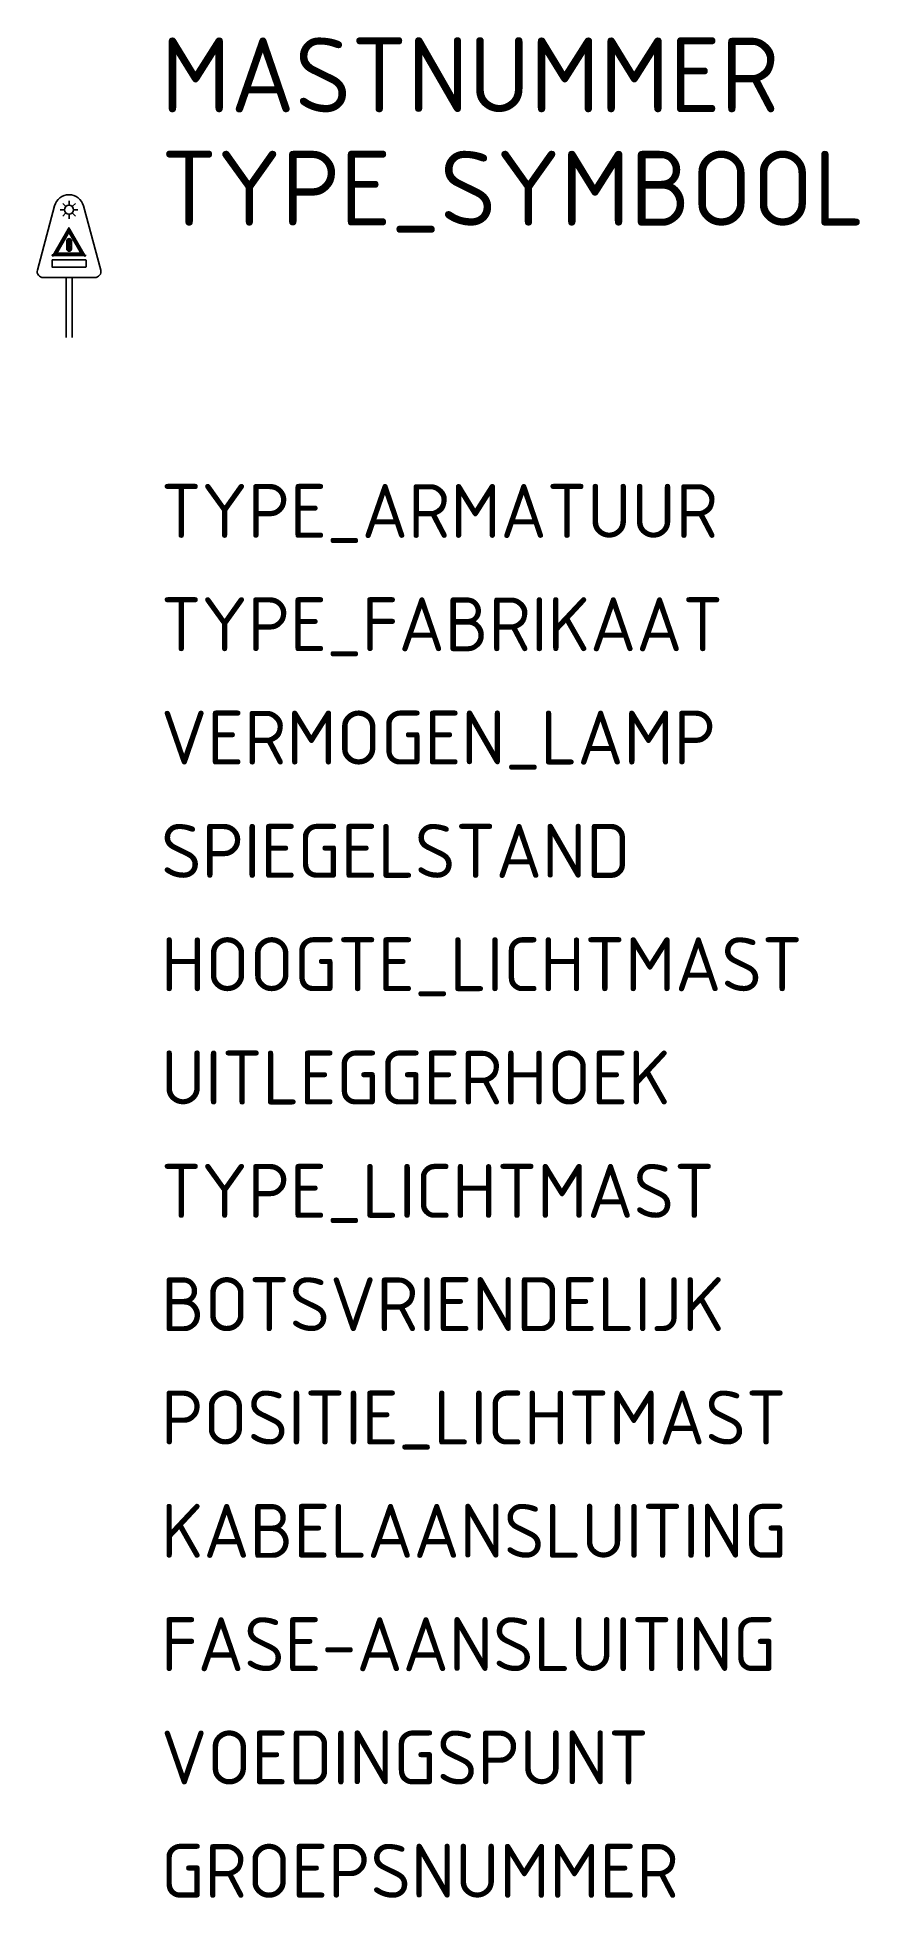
# Model space of a CAD drawing. Extents: x -1.1 to 26.4, y -52.1 to 10.
import ezdxf

# ---------------------------------------------------------------- set-up
doc = ezdxf.new("R2010")
doc.units = 0
doc.header["$LTSCALE"] = 10
doc.header["$MEASUREMENT"] = 0
doc.layers.get('0').update_dxf_attribs({"linetype": 'CONTINUOUS'})
doc.layers.add('N-WE-VW-VRI-T18', color=1, linetype='CONTINUOUS', lineweight=18)
doc.layers.add('N-WE-VW-VRI-T25', color=7, linetype='CONTINUOUS', lineweight=25)
doc.styles.add('NLCS-ISO', font='NLCS-ISO.ttf')

msp = doc.modelspace()

# ---------------------------------------------------------------- linework, layer by layer
at = {"color": 1}
for p, q in [((-0.56, 2.747), (-0.559, 2.755)), ((-0.56, 2.747), (-0.559, 2.755)), ((-0.559, 2.738), (-0.56, 2.747)), ((-0.559, 2.738), (-0.56, 2.747)), ((-0.559, 2.755), (-0.556, 2.763)), ((-0.559, 2.755), (-0.556, 2.763)), ((-0.559, 2.747), (-0.558, 2.756)), ((-0.559, 2.747), (-0.558, 2.756)), ((-0.558, 2.739), (-0.559, 2.747)), ((-0.558, 2.739), (-0.559, 2.747)), ((-0.555, 2.73), (-0.559, 2.738)), ((-0.555, 2.73), (-0.559, 2.738)), ((-0.558, 2.756), (-0.555, 2.764)), ((-0.558, 2.756), (-0.555, 2.764)), ((-0.555, 2.731), (-0.558, 2.739)), ((-0.555, 2.731), (-0.558, 2.739)), ((-0.549, 2.724), (-0.555, 2.731)), ((-0.549, 2.724), (-0.555, 2.731)), ((-0.55, 2.723), (-0.555, 2.73)), ((-0.55, 2.723), (-0.555, 2.73)), ((-0.543, 2.718), (-0.55, 2.723)), ((-0.543, 2.718), (-0.55, 2.723)), ((-0.543, 2.719), (-0.549, 2.724)), ((-0.543, 2.719), (-0.549, 2.724)), ((-0.535, 2.715), (-0.543, 2.719)), ((-0.535, 2.715), (-0.543, 2.719)), ((-0.535, 2.715), (-0.543, 2.718)), ((-0.527, 2.714), (-0.535, 2.715)), ((-0.526, 2.714), (-0.535, 2.715)), ((-0.526, 2.714), (-0.535, 2.715)), ((-0.527, 2.714), (-0.535, 2.715)), ((0.519, 2.714), (0.528, 2.715)), ((0.519, 2.714), (0.528, 2.715)), ((0.528, 2.715), (0.519, 2.714)), ((0.528, 2.715), (0.519, 2.714)), ((0.519, 2.714), (0.528, 2.715)), ((0.519, 2.714), (0.528, 2.715)), ((0.528, 2.715), (0.536, 2.719)), ((0.536, 2.719), (0.528, 2.715)), ((0.536, 2.719), (0.528, 2.715)), ((0.528, 2.715), (0.536, 2.719)), ((0.528, 2.715), (0.536, 2.718)), ((0.528, 2.715), (0.536, 2.718)), ((0.536, 2.719), (0.542, 2.724)), ((0.542, 2.724), (0.536, 2.719)), ((0.542, 2.724), (0.536, 2.719)), ((0.536, 2.719), (0.542, 2.724)), ((0.536, 2.718), (0.543, 2.723)), ((0.536, 2.718), (0.543, 2.723)), ((0.542, 2.724), (0.548, 2.731)), ((0.548, 2.731), (0.542, 2.724)), ((0.548, 2.731), (0.542, 2.724)), ((0.542, 2.724), (0.548, 2.731)), ((0.543, 2.723), (0.548, 2.73)), ((0.551, 2.756), (0.548, 2.764)), ((0.548, 2.764), (0.551, 2.756)), ((0.548, 2.764), (0.551, 2.756)), ((0.551, 2.756), (0.548, 2.764)), ((0.551, 2.739), (0.548, 2.731)), ((0.551, 2.739), (0.548, 2.731)), ((0.548, 2.73), (0.552, 2.738)), ((0.548, 2.73), (0.552, 2.738)), ((0.552, 2.755), (0.549, 2.763)), ((0.552, 2.755), (0.549, 2.763)), ((0.552, 2.747), (0.551, 2.756)), ((0.551, 2.756), (0.552, 2.747)), ((0.551, 2.756), (0.552, 2.747)), ((0.552, 2.747), (0.551, 2.756)), ((0.551, 2.739), (0.552, 2.747)), ((0.552, 2.747), (0.551, 2.739)), ((0.552, 2.747), (0.551, 2.739)), ((0.551, 2.739), (0.552, 2.747)), ((0.553, 2.747), (0.552, 2.755)), ((0.553, 2.747), (0.552, 2.755)), ((0.552, 2.738), (0.553, 2.747)), ((0.552, 2.738), (0.553, 2.747))]:
    msp.add_line(p, q, dxfattribs=at)
at = {"color": 0}
for p, q in [((-0.1, 2), (-0.1, 0)), ((0.1, 2), (0.1, 0))]:
    msp.add_line(p, q, dxfattribs=at)
at = {"color": 0, "flags": 128}
msp.add_lwpolyline([(-0.483, 4.396), (-1.058, 2.252, 0.493145), (-0.864, 2), (0.864, 2, 0.493145), (1.058, 2.252), (0.483, 4.396, 0.767327)], format="xyb", close=True, dxfattribs=at)
for points in [[(-0.117, 4.382), (-0.212, 4.478)], [(0, 4.43), (0, 4.565)], [(0.117, 4.382), (0.212, 4.478)], [(-0.165, 4.265), (-0.3, 4.265)], [(-0.117, 4.149), (-0.212, 4.053)], [(0, 4.1), (0, 3.965)], [(0.117, 4.149), (0.212, 4.053)], [(0.165, 4.265), (0.3, 4.265)]]:
    msp.add_lwpolyline(points, dxfattribs=at)
at = {"color": 1, "const_width": 0.132, "flags": 128}
for points in [[(-0.46, 2.796), (-0.004, 3.587)], [(-0.004, 3.587), (0.462, 2.78)], [(0.462, 2.78), (-0.409, 2.78)]]:
    msp.add_lwpolyline(points, dxfattribs=at)
at = {"color": 0, "const_width": 0.016, "flags": 128}
msp.add_lwpolyline([(-0.068, 2.958), (-0.067, 3.231, -0.901521), (0.072, 3.231), (0.073, 2.958, -0.999904)], format="xyb", close=True, dxfattribs=at)
at = {"color": 0, "flags": 128}
msp.add_lwpolyline([(-0.076, 2.958), (-0.075, 3.231, -0.906393), (0.08, 3.231), (0.081, 2.958, -0.999981), (-0.076, 2.958, 1.199074)], format="xyb", dxfattribs=at)
at = {"color": 0, "const_width": 0.008, "flags": 128}
for points in [[(0.062, 3.224), (0.061, 3.213), (0.057, 3.202), (0.052, 3.191), (0.045, 3.183), (0.036, 3.175), (0.026, 3.17), (0.015, 3.166), (0.003, 3.165), (-0.008, 3.166), (-0.019, 3.17), (-0.03, 3.175), (-0.038, 3.183), (-0.046, 3.191), (-0.051, 3.202), (-0.055, 3.213), (-0.056, 3.224), (-0.055, 3.236), (-0.051, 3.247), (-0.046, 3.257), (-0.038, 3.266), (-0.03, 3.273), (-0.019, 3.278), (-0.008, 3.282), (0.003, 3.283), (0.015, 3.282), (0.026, 3.278), (0.036, 3.273), (0.045, 3.266), (0.052, 3.257), (0.057, 3.247), (0.061, 3.236)], [(0.062, 3.09), (0.061, 3.078), (0.057, 3.067), (0.052, 3.057), (0.045, 3.048), (0.036, 3.041), (0.026, 3.036), (0.015, 3.032), (0.003, 3.031), (-0.008, 3.032), (-0.019, 3.036), (-0.03, 3.041), (-0.038, 3.048), (-0.046, 3.057), (-0.051, 3.067), (-0.055, 3.078), (-0.056, 3.09), (-0.055, 3.101), (-0.051, 3.112), (-0.046, 3.123), (-0.038, 3.131), (-0.03, 3.139), (-0.019, 3.144), (-0.008, 3.148), (0.003, 3.149), (0.015, 3.148), (0.026, 3.144), (0.036, 3.139), (0.045, 3.131), (0.052, 3.123), (0.057, 3.112), (0.061, 3.101)], [(0.061, 2.958), (0.06, 2.946), (0.057, 2.935), (0.051, 2.925), (0.044, 2.916), (0.035, 2.909), (0.025, 2.904), (0.014, 2.9), (0.003, 2.899), (-0.009, 2.9), (-0.02, 2.904), (-0.03, 2.909), (-0.039, 2.916), (-0.046, 2.925), (-0.052, 2.935), (-0.055, 2.946), (-0.056, 2.958), (-0.055, 2.969), (-0.052, 2.98), (-0.046, 2.991), (-0.039, 2.999), (-0.03, 3.007), (-0.02, 3.012), (-0.009, 3.016), (0.003, 3.017), (0.014, 3.016), (0.025, 3.012), (0.035, 3.007), (0.044, 2.999), (0.051, 2.991), (0.057, 2.98), (0.06, 2.969)]]:
    msp.add_lwpolyline(points, close=True, dxfattribs=at)
at = {"color": 1, "const_width": 0.02, "flags": 128}
for points in [[(-0.042, 3.224, -1.000027), (0.047, 3.224, -1), (-0.042, 3.224, -1)], [(-0.024, 3.664, -0.567031), (0.017, 3.664, -0.567031)], [(-0.526, 2.724, -0.567031), (-0.547, 2.759, -0.567031)], [(-0.526, 2.724, -0.567031), (-0.547, 2.759, -0.567031)], [(0.519, 2.724, 0.567031), (0.54, 2.759, 0.567031)], [(0.519, 2.724, 0.567031), (0.54, 2.759, 0.567031)]]:
    msp.add_lwpolyline(points, format="xyb", dxfattribs=at)
at = {"color": 2, "const_width": 0.02, "flags": 128}
msp.add_lwpolyline([(-0.042, 3.09, -1.000027), (0.047, 3.09, -1), (-0.042, 3.09, -1)], format="xyb", dxfattribs=at)
at = {"color": 0, "linetype": 'Continuous', "flags": 128}
msp.add_lwpolyline([(0, 2.593), (-0.556, 2.593, 0.414214), (-0.568, 2.581), (-0.568, 2.357, 0.414214), (-0.556, 2.345), (0, 2.345), (0.556, 2.345, 0.414214), (0.568, 2.357), (0.568, 2.581, 0.414214), (0.556, 2.593)], format="xyb", close=True, dxfattribs=at)
at = {"color": 3, "const_width": 0.02, "flags": 128}
msp.add_lwpolyline([(-0.042, 2.958, -1.000027), (0.047, 2.958, -1), (-0.042, 2.958, -1)], format="xyb", dxfattribs=at)
at = {"color": 0}
msp.add_circle((0, 4.265), 0.15, dxfattribs=at)
for points in [[(-0.063, 3.182), (-0.048, 3.193), (-0.066, 3.151), (-0.031, 3.175)], [(-0.066, 3.151), (-0.031, 3.175), (-0.058, 3.14), (-0.015, 3.168)], [(-0.048, 3.154), (-0.037, 3.134), (-0.066, 3.144), (-0.05, 3.117)], [(-0.066, 3.144), (-0.05, 3.117), (-0.064, 3.1), (-0.055, 3.098)], [(-0.06, 3.223), (-0.057, 3.223), (-0.063, 3.182), (-0.048, 3.193)], [(-0.016, 3.167), (-0.017, 3.147), (-0.048, 3.154), (-0.037, 3.134)], [(-0.019, 3.168), (-0.021, 3.148), (0.018, 3.167), (0.018, 3.148)], [(0.018, 3.167), (0.018, 3.148), (0.044, 3.18), (0.042, 3.135)], [(0.044, 3.18), (0.042, 3.135), (0.055, 3.195), (0.054, 3.124)], [(0.055, 3.195), (0.054, 3.124), (0.068, 3.222), (0.07, 3.098)], [(0.06, 3.108), (0.065, 3.116), (0.062, 3.103), (0.069, 3.099)], [(-0.065, 3.086), (-0.056, 3.087), (-0.061, 3.07), (-0.053, 3.072)], [(-0.063, 3.032), (-0.054, 3.032), (-0.064, 3.018), (-0.054, 3.017)], [(-0.061, 3.102), (-0.056, 3.101), (-0.063, 3.093), (-0.057, 3.093)], [(-0.061, 3.07), (-0.053, 3.072), (-0.063, 3.048), (-0.044, 3.054)], [(-0.063, 3.048), (-0.044, 3.054), (-0.059, 3.024), (-0.032, 3.041)], [(-0.059, 3.024), (-0.032, 3.041), (-0.063, 3.007), (-0.014, 3.032)], [(-0.063, 3.008), (-0.017, 3.034), (-0.062, 2.991), (0.001, 3.029)], [(-0.052, 3.002), (-0.047, 2.993), (-0.063, 2.994), (-0.052, 2.983)], [(-0.063, 2.994), (-0.052, 2.983), (-0.063, 2.964), (-0.055, 2.964)], [(-0.04, 3.011), (-0.031, 3.007), (-0.052, 3.002), (-0.047, 2.993)], [(-0.023, 3.02), (-0.019, 3.014), (-0.001, 3.029), (0.001, 3.019)], [(-0.001, 3.029), (0.001, 3.019), (0.02, 3.031), (0.021, 3.016)], [(0.02, 3.031), (0.021, 3.016), (0.039, 3.043), (0.039, 3.004)], [(0.039, 3.043), (0.039, 3.004), (0.052, 3.056), (0.051, 2.992)], [(0.052, 3.056), (0.051, 2.992), (0.059, 3.071), (0.057, 2.983)], [(0.059, 3.071), (0.057, 2.983), (0.066, 3.082), (0.07, 2.966)], [(0.06, 2.978), (0.066, 2.977), (0.063, 2.966), (0.069, 2.966)]]:
    msp.add_solid(points, dxfattribs=at)
at = {"color": 1}
for points in [[(-0.064, 3.614), (-0.032, 3.67), (-0.004, 3.587), (-0.021, 3.667)], [(0.001, 3.265), (-0.035, 3.243), (0.045, 3.244), (-0.033, 3.2)], [(0.045, 3.244), (-0.033, 3.2), (0.04, 3.197), (0.012, 3.18)], [(-0.024, 3.663), (0.017, 3.667), (-0.004, 3.582)], [(-0.024, 3.663), (0.017, 3.667), (-0.004, 3.582)], [(0.025, 3.669), (0.054, 3.619), (0.016, 3.664), (-0.004, 3.586)], [(-0.556, 2.763), (-0.527, 2.814), (-0.547, 2.758), (-0.47, 2.78)], [(-0.526, 2.724), (-0.55, 2.758), (-0.466, 2.783)], [(-0.526, 2.724), (-0.55, 2.758), (-0.466, 2.783)], [(-0.463, 2.714), (-0.528, 2.714), (-0.47, 2.78), (-0.53, 2.724)], [(-0.517, 2.829, -4470.431), (-0.528, 2.812, -4470.431), (-0.409, 2.78, -4470.431), (-0.471, 2.778, -4470.431)], [(-0.46, 2.796), (-0.528, 2.812), (-0.409, 2.78), (-0.471, 2.778)], [(-0.471, 2.778), (-0.409, 2.78), (-0.464, 2.714), (-0.407, 2.714)], [(0.511, 2.828), (0.521, 2.812), (0.402, 2.78), (0.464, 2.778)], [(0.511, 2.828), (0.521, 2.812), (0.402, 2.78), (0.464, 2.778)], [(0.456, 2.714), (0.521, 2.714), (0.463, 2.78), (0.523, 2.724)], [(0.456, 2.714), (0.521, 2.714), (0.463, 2.78), (0.523, 2.724)], [(0.519, 2.724), (0.543, 2.758), (0.459, 2.783)], [(0.519, 2.724), (0.543, 2.758), (0.459, 2.783)], [(0.549, 2.763), (0.52, 2.814), (0.54, 2.758), (0.463, 2.78)], [(0.549, 2.763), (0.52, 2.814), (0.54, 2.758), (0.463, 2.78)]]:
    msp.add_solid(points, dxfattribs=at)
at = {"color": 2}
for points in [[(0.001, 3.131), (-0.035, 3.109), (0.045, 3.11), (-0.033, 3.067)], [(0.045, 3.11), (-0.033, 3.067), (0.04, 3.063), (0.012, 3.047)]]:
    msp.add_solid(points, dxfattribs=at)
at = {"color": 3}
for points in [[(0.001, 2.999), (-0.035, 2.977), (0.045, 2.978), (-0.033, 2.934)], [(0.045, 2.978), (-0.033, 2.934), (0.04, 2.931), (0.012, 2.915)]]:
    msp.add_solid(points, dxfattribs=at)

# ---------------------------------------------------------------- texts
at = {"layer": 'N-WE-VW-VRI-T18', "linetype": 'ByBlock', "style": 'NLCS-ISO', "flags": 1}
for tag, p, s in [('TYPE_ARMATUUR', (3.075, -6.692), 'IPSO SON-T'), ('TYPE_FABRIKAAT', (3.075, -10.476), ''), ('VERMOGEN_LAMP', (3.075, -14.261), '250W'), ('SPIEGELSTAND', (3.075, -18.045), 'Vlakglas 35/115/5'), ('HOOGTE_LICHTMAST', (3.075, -21.83), '18m'), ('UITLEGGERHOEK', (3.075, -25.614), '5°'), ('TYPE_LICHTMAST', (3.075, -29.399), 'Enkele PAALTOPMAST'), ('BOTSVRIENDELIJK', (3.075, -33.183), 'Ja'), ('POSITIE_LICHTMAST', (3.075, -36.968), 'Rechts'), ('KABELAANSLUITING', (3.075, -40.752), 'EO-YMeKaszh 4x2,5mm² (d.m.v. aftakmof)'), ('VOEDINGSPUNT', (3.075, -48.321), '')]:
    msp.add_attdef(tag, p, s, height=1.8, dxfattribs=at)
at = {"layer": 'N-WE-VW-VRI-T18', "linetype": 'ByBlock', "style": 'NLCS-ISO'}
for tag, p in [('FASE-AANSLUITING', (3.075, -44.537)), ('GROEPSNUMMER', (3.075, -52.106))]:
    msp.add_attdef(tag, p, '', height=1.8, dxfattribs=at)
at = {"layer": 'N-WE-VW-VRI-T25', "linetype": 'ByBlock', "style": 'NLCS-ISO'}
for tag, p, s in [('MASTNUMMER', (3.075, 7.52), ''), ('TYPE_SYMBOOL', (3.075, 3.735), 'VRI_VOORWAARSCHUWINGSSEIN')]:
    msp.add_attdef(tag, p, s, height=2.5, dxfattribs=at)

doc.saveas('drawing.dxf')
